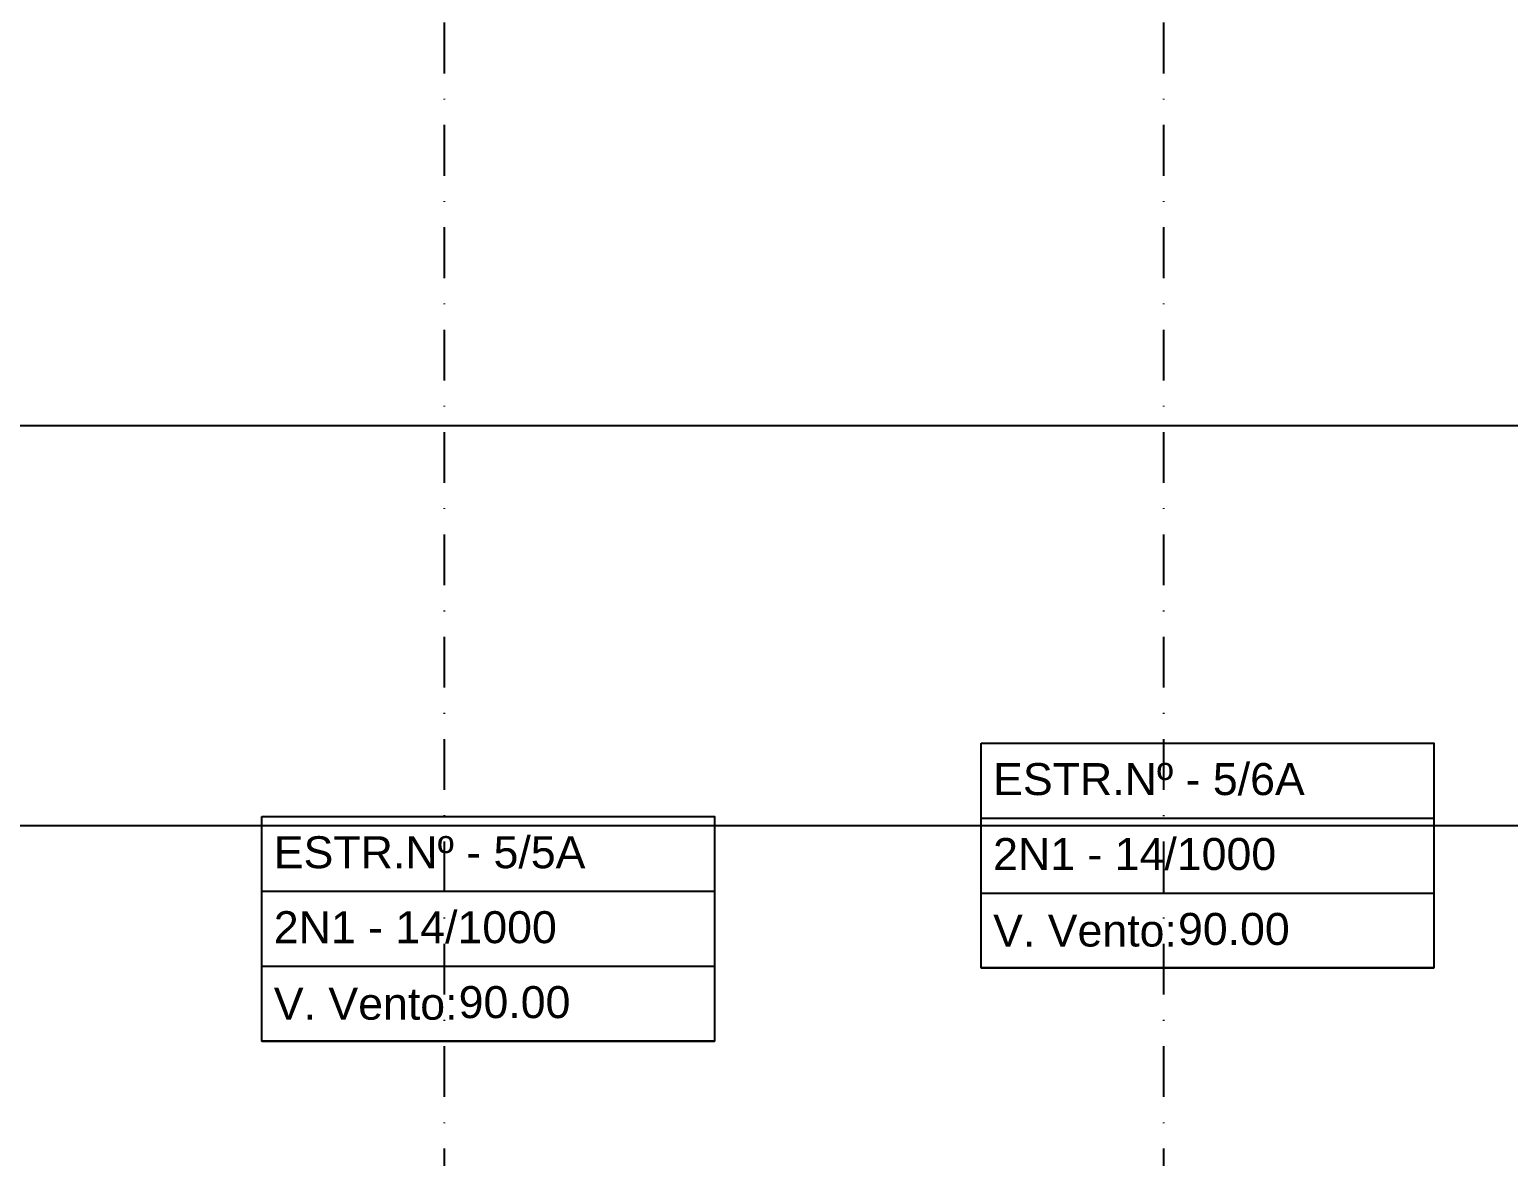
# Model space of a CAD drawing. Header units: metres. Extents: x -121 to 9872, y 3505 to 10721.
# Drawn here: x 5355 to 5540, y 9308.6 to 9449.5 of the extents above; entities that cross this region are included whole.
import ezdxf
from ezdxf.enums import TextEntityAlignment as Align

# ---------------------------------------------------------------- set-up
doc = ezdxf.new("R2010")
doc.units = ezdxf.units.M
doc.linetypes.add('DASHDOT', pattern=[25.4, 12.7, -6.35, 0, -6.35])
for name, color, linetype in [('Cabeçalho', 7, 'Continuous'), ('Grade', 9, 'Continuous'), ('Ind.Rot', 8, 'DASHDOT')]:
    doc.layers.add(name, color=color, linetype=linetype)
doc.styles.add('Arial', font='arial.ttf')
doc.styles.add('SIMM-PADRÃO_(TXT)', font='arial.ttf', dxfattribs={"height": 2})

# ---------------------------------------------------------------- blocks, each defined once
blk = doc.blocks.new('Bloco P Sup')
at = {"layer": 'Cabeçalho'}
blk.add_lwpolyline([(-11.66, -3.34), (44.97, -3.34), (44.97, -31.45), (-11.66, -31.45)], close=True, dxfattribs=at)
for points in [[(-11.66, -12.71), (44.97, -12.71)], [(-11.66, -22.08), (44.97, -22.08)], [(-11.66, -31.45), (44.97, -31.45)]]:
    blk.add_lwpolyline(points, dxfattribs=at)
at = {"layer": 'Cabeçalho', "style": 'Arial'}
blk.add_text('V. Vento:', height=4, dxfattribs=at).set_placement((-10.16, -26.77), align=Align.MIDDLE_LEFT)
at = {"layer": 'Cabeçalho', "style": 'SIMM-PADRÃO_(TXT)'}
for tag, p in [('ESTRUTURANUM', (-10.16, -11.03)), ('TIPO_ESFORÇO', (-10.16, -20.4)), ('VÃOVENTO', (12.97, -29.77))]:
    blk.add_attdef(tag, text='', height=4, dxfattribs=at).set_placement(p, align=Align.BOTTOM_LEFT)

msp = doc.modelspace()

# ---------------------------------------------------------------- linework, layer by layer
at = {"layer": 'Grade'}
for points in [[(0, 9400), (9859.453, 9400)], [(0, 9350), (9859.453, 9350)]]:
    msp.add_lwpolyline(points, dxfattribs=at)
at = {"layer": 'Ind.Rot', "linetype": 'DASHDOT', "ltscale": 0.5}
for points in [[(5406.848, 10500), (5406.848, 8300)], [(5496.848, 10500), (5496.848, 8300)]]:
    msp.add_lwpolyline(points, dxfattribs=at)

# ---------------------------------------------------------------- block references
at = {"layer": 'Cabeçalho'}
for p, values in [((5485.69, 9363.631), {'ESTRUTURANUM': 'ESTR.Nº - 5/6A', 'TIPO_ESFORÇO': '2N1 - 14/1000', 'VÃOVENTO': '90.00'}), ((5395.69, 9354.481), {'ESTRUTURANUM': 'ESTR.Nº - 5/5A', 'TIPO_ESFORÇO': '2N1 - 14/1000', 'VÃOVENTO': '90.00'})]:
    msp.add_blockref('Bloco P Sup', p, dxfattribs=at).add_auto_attribs(values)

doc.saveas('drawing.dxf')
